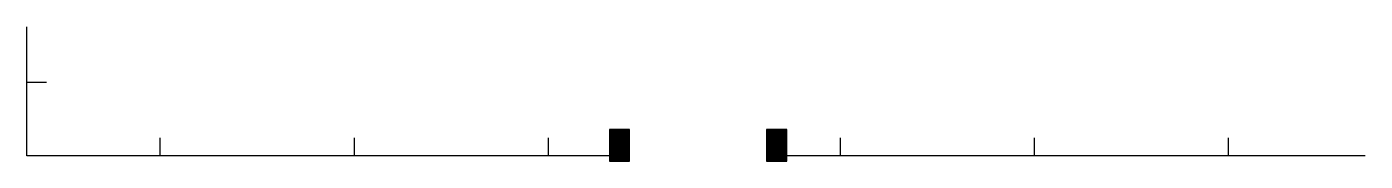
# Model space of a CAD drawing. Header units: metres. Extents: x 53095 to 56095, y 9328 to 9630.
import ezdxf

# ---------------------------------------------------------------- set-up
doc = ezdxf.new("R2010")
doc.units = ezdxf.units.M

msp = doc.modelspace()

# ---------------------------------------------------------------- hatches: boundary and pattern name
h = msp.add_hatch()
h.set_pattern_fill('SOLID')
h.paths.add_polyline_path([(54446.35, 9399.34), (54401.12, 9399.34), (54401.12, 9327.92), (54446.35, 9327.92)])
h = msp.add_hatch()
h.set_pattern_fill('SOLID')
h.paths.add_polyline_path([(54798.32, 9399.34), (54753.1, 9399.34), (54753.1, 9327.92), (54798.32, 9327.92)])

# ---------------------------------------------------------------- linework, layer by layer
for p, q in [((53095.03, 9339.84), (53095.03, 9630.14)), ((53095.03, 9505.56), (53138.93, 9505.56)), ((53394.17, 9339.84), (53394.17, 9380.88)), ((53829.25, 9339.84), (53829.25, 9380.88)), ((54264.33, 9339.84), (54264.33, 9380.88)), ((54918.54, 9339.84), (54918.54, 9380.88)), ((55353.63, 9339.84), (55353.63, 9380.88)), ((55788.71, 9339.84), (55788.71, 9380.88)), ((54401.12, 9339.84), (53095.03, 9339.84)), ((56095.03, 9339.84), (54798.32, 9339.84))]:
    msp.add_line(p, q)
for points in [[(54401.12, 9327.92), (54446.35, 9327.92), (54446.35, 9399.34), (54401.12, 9399.34)], [(54753.1, 9327.92), (54798.32, 9327.92), (54798.32, 9399.34), (54753.1, 9399.34)]]:
    msp.add_lwpolyline(points, close=True)

doc.saveas('drawing.dxf')
